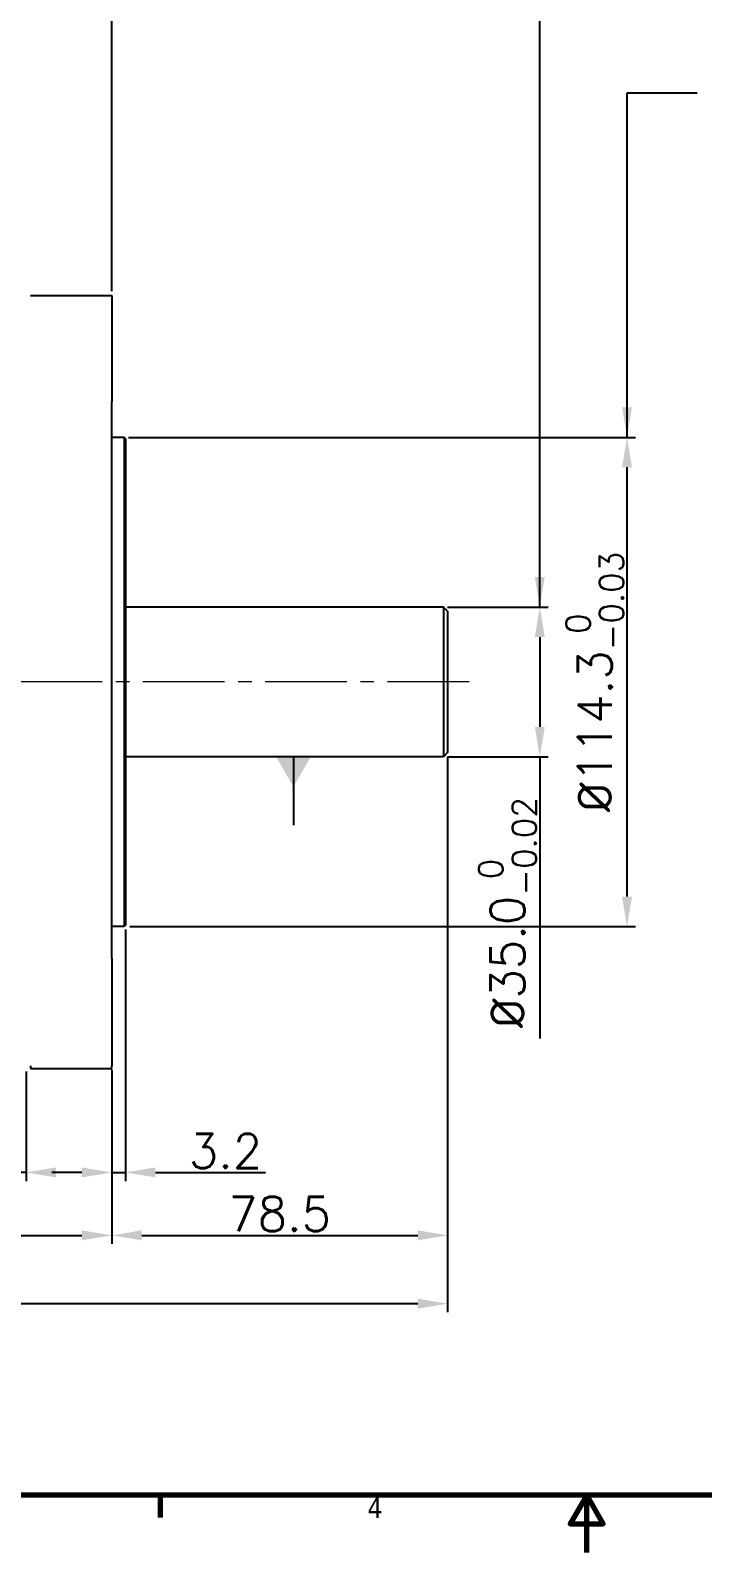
# Model space of a CAD drawing. Header units: millimetres. Extents: x 33 to 1847, y -85 to 592.
# Drawn here: x 302.1 to 459.1, y 27.9 to 383.6 of the extents above; entities that cross this region are included whole.
import ezdxf

# ---------------------------------------------------------------- set-up
doc = ezdxf.new("R2010")
doc.units = ezdxf.units.MM
doc.linetypes.add('CENTER2', pattern=[28.575, 19.05, -3.175, 3.175, -3.175])
for name, color, linetype, lineweight in [('경계(ISO)', 7, 'Continuous', 70), ('외형선', 7, 'Continuous', 35), ('중심선', 7, 'CENTER2', 18)]:
    doc.layers.add(name, color=color, linetype=linetype, lineweight=lineweight)
doc.styles.get("Standard").update_dxf_attribs({"font": 'romans.shx', "bigfont": 'whgtxt.shx'})
doc.styles.add('주 텍스트 (ISO)', font='')
doc.styles.get('주 텍스트 (ISO)').set_extended_font_data('Tahoma')
doc.dimstyles.new('Annotative', dxfattribs={"dimtxt": 8, "dimasz": 7, "dimexe": 2, "dimexo": 1, "dimgap": 1, "dimtad": 1, "dimdec": 1, "dimzin": 0, "dimdsep": 46, "dimtxsty": 'Standard', "dimcen": 0.09, "dimclrd": 7, "dimclre": 7, "dimadec": 0, "dimazin": 0, "dimtfac": 1, "dimtdec": 1, "dimtmove": 0, "dimatfit": 3, "dimfxl": 1, "dimtolj": 1, "dimtzin": 0, "dimarcsym": 0})

# ---------------------------------------------------------------- blocks, each defined once
blk = doc.blocks.new('*D31')
at = {"layer": 'Defpoints', "color": 0}
for p in [(321.06, 398.86), (236.06, 375.12), (321.06, 321.68)]:
    blk.add_point(p, dxfattribs=at)
at = {"layer": '외형선', "color": 7, "lineweight": -2}
for p, q in [((236.06, 376.12), (236.06, 400.86)), ((243.06, 398.86), (314.06, 398.86)), ((321.06, 322.68), (321.06, 400.86))]:
    blk.add_line(p, q, dxfattribs=at)
at = {"layer": '외형선', "color": 7}
for points in [[(243.06, 400.03), (243.06, 397.69), (236.06, 398.86)], [(314.06, 400.03), (314.06, 397.69), (321.06, 398.86)]]:
    blk.add_solid(points, dxfattribs=at)
at = {"layer": '외형선', "color": 0, "insert": (278.56, 403.86), "char_height": 8, "attachment_point": 5}
blk.add_mtext('\\A1;85.0', dxfattribs=at)
blk = doc.blocks.new('*D37')
at = {"layer": 'Defpoints', "color": 0}
for p in [(398.56, 248.86), (398.56, 213.86), (421.09, 213.86)]:
    blk.add_point(p, dxfattribs=at)
at = {"layer": '외형선', "color": 7, "lineweight": -2}
for p, q in [((399.56, 248.86), (423.09, 248.86)), ((421.09, 241.86), (421.09, 220.86)), ((399.56, 213.86), (423.09, 213.86)), ((421.09, 213.86), (421.09, 148.06))]:
    blk.add_line(p, q, dxfattribs=at)
at = {"layer": '외형선', "color": 7}
for points in [[(419.93, 241.86), (422.26, 241.86), (421.09, 248.86)], [(419.93, 220.86), (422.26, 220.86), (421.09, 213.86)]]:
    blk.add_solid(points, dxfattribs=at)
at = {"layer": '외형선', "color": 0, "insert": (413.56, 177.46), "char_height": 8, "attachment_point": 5, "rotation": 90}
blk.add_mtext('\\A1;{\\fISOCPEUR|b0|i0|c0|p34;%%C}35.0{\\H0.7x;\\S 0^ -0.02;}', dxfattribs=at)
blk = doc.blocks.new('*D38')
at = {"layer": 'Defpoints', "color": 0}
for p in [(323.96, 288.51), (441.48, 288.51), (324.26, 174.21)]:
    blk.add_point(p, dxfattribs=at)
at = {"layer": '외형선', "color": 7, "lineweight": -2}
for p, q in [((324.96, 288.51), (443.48, 288.51)), ((441.48, 181.21), (441.48, 281.51)), ((325.26, 174.21), (443.48, 174.21))]:
    blk.add_line(p, q, dxfattribs=at)
at = {"layer": '외형선', "color": 7}
for points in [[(440.32, 281.51), (442.65, 281.51), (441.48, 288.51)], [(440.32, 181.21), (442.65, 181.21), (441.48, 174.21)]]:
    blk.add_solid(points, dxfattribs=at)
at = {"layer": '외형선', "color": 0, "insert": (433.95, 231.36), "char_height": 8, "attachment_point": 5, "rotation": 90}
blk.add_mtext('\\A1;{\\fISOCPEUR|b0|i0|c0|p34;%%C}114.3{\\H0.7x;\\S 0^ -0.03;}', dxfattribs=at)
blk = doc.blocks.new('*D39')
at = {"layer": 'Defpoints', "color": 0}
for p in [(301.06, 141.36), (321.06, 141.36), (321.06, 116.75)]:
    blk.add_point(p, dxfattribs=at)
at = {"layer": '외형선', "color": 7, "lineweight": -2}
for p, q in [((301.06, 140.36), (301.06, 114.75)), ((321.06, 140.36), (321.06, 114.75)), ((301.06, 116.75), (267.68, 116.75)), ((314.06, 116.75), (308.06, 116.75))]:
    blk.add_line(p, q, dxfattribs=at)
at = {"layer": '외형선', "color": 7}
for points in [[(308.06, 117.92), (308.06, 115.59), (301.06, 116.75)], [(314.06, 117.92), (314.06, 115.59), (321.06, 116.75)]]:
    blk.add_solid(points, dxfattribs=at)
at = {"layer": '외형선', "color": 0, "insert": (280.87, 121.75), "char_height": 8, "attachment_point": 5}
blk.add_mtext('\\A1;20.0', dxfattribs=at)
blk = doc.blocks.new('*D40')
at = {"layer": 'Defpoints', "color": 0}
for p in [(324.26, 174.51), (321.06, 141.3), (324.26, 116.75)]:
    blk.add_point(p, dxfattribs=at)
at = {"layer": '외형선', "color": 7, "lineweight": -2}
for p, q in [((324.26, 173.51), (324.26, 114.75)), ((321.06, 140.3), (321.06, 114.75)), ((314.06, 116.75), (307.06, 116.75)), ((321.06, 116.75), (324.26, 116.75)), ((331.26, 116.75), (357.02, 116.75))]:
    blk.add_line(p, q, dxfattribs=at)
at = {"layer": '외형선', "color": 7}
for points in [[(314.06, 117.92), (314.06, 115.59), (321.06, 116.75)], [(331.26, 117.92), (331.26, 115.59), (324.26, 116.75)]]:
    blk.add_solid(points, dxfattribs=at)
at = {"layer": '외형선', "color": 0, "insert": (347.64, 121.75), "char_height": 8, "attachment_point": 5}
blk.add_mtext('\\A1;3.2', dxfattribs=at)
blk = doc.blocks.new('*D41')
at = {"layer": 'Defpoints', "color": 0}
for p in [(399.56, 214.86), (321.06, 141.36), (399.56, 102.05)]:
    blk.add_point(p, dxfattribs=at)
at = {"layer": '외형선', "color": 7, "lineweight": -2}
for p, q in [((399.56, 213.86), (399.56, 100.05)), ((321.06, 140.36), (321.06, 100.05)), ((328.06, 102.05), (392.56, 102.05))]:
    blk.add_line(p, q, dxfattribs=at)
at = {"layer": '외형선', "color": 7}
for points in [[(328.06, 103.22), (328.06, 100.89), (321.06, 102.05)], [(392.56, 103.22), (392.56, 100.89), (399.56, 102.05)]]:
    blk.add_solid(points, dxfattribs=at)
at = {"layer": '외형선', "color": 0, "insert": (360.31, 107.05), "char_height": 8, "attachment_point": 5}
blk.add_mtext('\\A1;78.5', dxfattribs=at)
blk = doc.blocks.new('*D42')
at = {"layer": 'Defpoints', "color": 0}
for p in [(148.06, 158.36), (321.06, 141.69), (321.06, 102.05)]:
    blk.add_point(p, dxfattribs=at)
at = {"layer": '외형선', "color": 7, "lineweight": -2}
for p, q in [((148.06, 157.36), (148.06, 100.05)), ((321.06, 140.69), (321.06, 100.05)), ((155.06, 102.05), (314.06, 102.05))]:
    blk.add_line(p, q, dxfattribs=at)
at = {"layer": '외형선', "color": 7}
for points in [[(155.06, 103.22), (155.06, 100.89), (148.06, 102.05)], [(314.06, 103.22), (314.06, 100.89), (321.06, 102.05)]]:
    blk.add_solid(points, dxfattribs=at)
at = {"layer": '외형선', "color": 0, "insert": (234.56, 107.05), "char_height": 8, "attachment_point": 5}
blk.add_mtext('\\A1;173.0', dxfattribs=at)
blk = doc.blocks.new('*D43')
at = {"layer": 'Defpoints', "color": 0}
for p in [(399.56, 214.86), (108.06, 181.45), (399.56, 86.09)]:
    blk.add_point(p, dxfattribs=at)
at = {"layer": '외형선', "color": 7, "lineweight": -2}
for p, q in [((399.56, 213.86), (399.56, 84.09)), ((108.06, 180.45), (108.06, 84.09)), ((115.06, 86.09), (392.56, 86.09))]:
    blk.add_line(p, q, dxfattribs=at)
at = {"layer": '외형선', "color": 7}
for points in [[(115.06, 87.26), (115.06, 84.92), (108.06, 86.09)], [(392.56, 87.26), (392.56, 84.92), (399.56, 86.09)]]:
    blk.add_solid(points, dxfattribs=at)
at = {"layer": '외형선', "color": 0, "insert": (253.81, 91.09), "char_height": 8, "attachment_point": 5}
blk.add_mtext('\\A1;291.5', dxfattribs=at)
blk = doc.blocks.new('경계 Default Border')
at = {"layer": '경계(ISO)'}
blk.add_line((222.75, 10), (222.75, 6.1), dxfattribs=at)
at = {"layer": '경계(ISO)', "flags": 128}
for points in [[(10, 10), (10, 410), (584, 410), (584, 10), (10, 10)], [(297, 0), (297, 10), (294.11, 5), (299.89, 5), (297, 10)]]:
    blk.add_lwpolyline(points, dxfattribs=at)
at = {"layer": '경계(ISO)', "insert": (258.85, 6.03), "char_height": 3.5, "attachment_point": 7, "style": '주 텍스트 (ISO)'}
blk.add_mtext('4', dxfattribs=at)

msp = doc.modelspace()

# ---------------------------------------------------------------- linework, layer by layer
for p, q in [((302.06, 321.68), (321.06, 321.68)), ((321.06, 321.68), (321.06, 296.81)), ((321.06, 166.81), (321.06, 296.81)), ((323.96, 288.51), (321.06, 288.51)), ((323.96, 288.51), (323.96, 174.21)), ((324.26, 288.21), (323.96, 288.51)), ((324.26, 288.21), (324.26, 174.51)), ((398.56, 248.86), (324.56, 248.86)), ((398.56, 248.86), (398.56, 213.86)), ((399.56, 247.86), (398.56, 248.86)), ((399.56, 247.86), (399.56, 214.86)), ((398.56, 213.86), (324.56, 213.86)), ((399.56, 214.86), (398.56, 213.86)), ((324.26, 174.51), (323.96, 174.21)), ((323.96, 174.21), (321.06, 174.21)), ((321.06, 166.81), (321.06, 141.69)), ((302.06, 141.69), (302.06, 141.04)), ((302.06, 141.04), (302.06, 141.04)), ((302.06, 141.04), (321.06, 141.04)), ((321.06, 141.04), (321.06, 141.69)), ((321.06, 141.04), (321.06, 141.04))]:
    msp.add_line(p, q)
for centre, start, end in [((324.56, 249.86), 252.6175, 270.0717), ((324.56, 212.86), 89.9283, 107.3825)]:
    msp.add_arc(centre, 1, start, end)
at = {"layer": '중심선'}
msp.add_line((404.56, 231.36), (103.06, 231.36), dxfattribs=at)

# ---------------------------------------------------------------- block references
at = {"xscale": 1.342575, "yscale": 1.342575, "zscale": 1.342575}
msp.add_blockref('경계 Default Border', (33.31, 27.93), dxfattribs=at)

# ---------------------------------------------------------------- dimensions: what is measured, and where the dimension line sits
at = {"layer": '외형선'}
for base, p1, p2, picture, middle in [((321.06, 398.86), (236.06, 375.12), (321.06, 321.68), '*D31', (278.56, 398.86)), ((321.06, 116.75), (301.06, 141.36), (321.06, 141.36), '*D39', (280.87, 116.75))]:
    dim = msp.add_linear_dim(base=base, p1=p1, p2=p2, dimstyle='Annotative', dxfattribs=at)
    dim.commit()
    dim.dimension.update_dxf_attribs({"geometry": picture, "text_midpoint": middle, "dimtype": 128})
for base, p1, p2, text, picture, middle in [((441.48, 288.51), (324.26, 174.21), (323.96, 288.51), '{\\fISOCPEUR|b0|i0|c0|p34;%%C}<>{\\H0.7x;\\S 0^ -0.03;}', '*D38', (433.95, 231.36)), ((421.09, 213.86), (398.56, 248.86), (398.56, 213.86), '{\\fISOCPEUR|b0|i0|c0|p34;%%C}<>{\\H0.7x;\\S 0^ -0.02;}', '*D37', (413.56, 177.46))]:
    dim = msp.add_linear_dim(base=base, p1=p1, p2=p2, angle=90, text=text, dimstyle='Annotative', dxfattribs=at)
    dim.commit()
    dim.dimension.update_dxf_attribs({"geometry": picture, "text_midpoint": middle})
for base, p1, p2, picture, middle in [((399.56, 86.09), (108.06, 181.45), (399.56, 214.86), '*D43', (253.81, 91.09)), ((399.56, 102.05), (321.06, 141.36), (399.56, 214.86), '*D41', (360.31, 107.05)), ((324.26, 116.75), (321.06, 141.3), (324.26, 174.51), '*D40', (347.64, 121.75)), ((321.06, 102.05), (148.06, 158.36), (321.06, 141.69), '*D42', (234.56, 107.05))]:
    dim = msp.add_linear_dim(base=base, p1=p1, p2=p2, dimstyle='Annotative', dxfattribs=at)
    dim.commit()
    dim.dimension.update_dxf_attribs({"geometry": picture, "text_midpoint": middle})

# ---------------------------------------------------------------- leaders
at = {"layer": '외형선', "color": 7}
msp.add_leader([(236.06, 370.06), (268.16, 415.19), (315.63, 415.19)], dimstyle='Annotative', dxfattribs=at)
at = {"layer": '외형선'}
for points in [[(421.09, 248.86), (421.09, 397.99), (453.53, 397.99)], [(441.48, 288.51), (441.48, 369), (457.84, 369)]]:
    msp.add_leader(points, dimstyle='Annotative', dxfattribs=at)
msp.add_leader([(363.52, 213.86), (363.52, 197.86)], dimstyle='Annotative', override={"dimldrblk": 'DatumFilled'}, dxfattribs=at)

doc.saveas('drawing.dxf')
